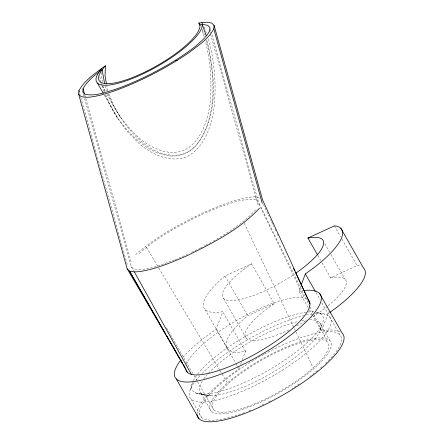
<?xml version="1.0" encoding="UTF-8"?>
<svg xmlns="http://www.w3.org/2000/svg" width="444" height="444" viewBox="0 0 444 444"><rect width="100%" height="100%" fill="white"/><g stroke="black" fill="none" stroke-linecap="round" stroke-linejoin="round"><path stroke-width="0.33" stroke-dasharray="2.22 1.67" d="M101.282 72.411L101.193 74.315L102.631 82.34M320.285 330.314L321.55 325.43M190.187 389.915L193.212 381.191M182.972 357.42A83.633 22.772 -29.7 0 1 204.939 337.235L216.306 329.054L222.777 311.749L216.394 312.482A79.304 21.595 -29.7 0 1 222.017 278.477L225.025 275.996L251.532 263.853L274.214 303.624L266.067 309.49A57.676 15.707 -29.7 0 0 246.614 338.539A57.676 15.707 -29.7 0 0 289.96 329.42M197.042 414.135A83.633 22.772 -29.7 0 1 227.622 377.006L238.989 368.825L239.466 367.543M240.665 364.335L241.386 362.415M242.346 359.851L246.22 349.484M308.147 307.498L298.868 291.225L300.782 286.097M340.121 331.651A83.633 22.772 -29.7 0 0 330.231 329.997L321.55 330.996L328.782 311.66M196.742 144.761C218.92 114.929 214.075 73.676 207.048 39.577M255.489 209.84C243.673 223.271 227.972 232.467 212.737 241.486M135.642 254.706C155.45 237.057 179.054 224.303 202.88 212.954C214.619 207.681 226.584 202.875 238.989 199.4C245.721 198.007 252.753 195.743 259.623 197.525M139.272 253.463C157.864 236.891 180.025 224.919 202.392 214.263C213.409 209.313 224.647 204.801 236.291 201.537C242.79 200.144 249.6 198.068 256.232 199.878M274.214 303.624L247.713 315.767L244.705 318.248A79.304 21.595 -29.7 0 0 239.077 352.253L245.46 351.52L222.777 311.749M195.21 146.487C183.344 158.403 166.328 156.976 152.608 149.456C131.335 137.074 118.182 115.362 107.071 94.145M251.532 263.853L243.379 269.719A57.676 15.707 -29.7 0 0 229.126 300.533A57.676 15.707 -29.7 0 0 293.995 274.381M329.137 312.892L328.022 313.692L321.495 302.242M200.438 248.102L205.122 245.593M205.711 245.277L212.154 241.83M191.525 252.442L199.85 248.412M322.011 262.726L330.602 277.789L357.109 265.645L359.118 265.828A79.304 21.595 -29.7 0 1 361.072 266.494M175.152 259.729L187.357 254.456M174.52 259.968C161.433 264.374 147.647 271.339 133.516 268.842L131.324 266.722L84.099 96.803M330.602 277.789L336.829 277.073A57.676 15.707 -29.7 0 1 328.083 305.75M298.868 291.225L302.875 290.764M201.226 394.111L210.85 395.809L195.61 392.907L204.867 395.254M316.361 312.421L324.841 314.147M104.29 95.077L117.549 118.32L127.711 131.962L139.494 143.923C152.57 154.667 170.23 163.403 187.196 156.521C204.223 147.48 210.728 127.661 213.797 109.884L213.891 109.096C216.555 86.042 214.696 62.643 208.785 40.215L208.136 38.345M146.42 247.308L158.469 267.493M158.819 268.087L219.774 370.207M220.13 370.801L227.922 383.86M131.324 266.722L133.738 270.918M166.522 327.816L192.746 373.332M194.122 375.729L197.23 381.119M197.574 381.718L213.792 409.868M334.426 225.874L340.609 236.724M341.985 239.133L357.109 265.645M324.747 243.634L329.559 252.07M330.935 254.484L345.027 279.187M317.887 255.494L320.635 260.312M315.995 292.602L320.118 299.833M329.337 316.467L339.649 334.543M319.464 322.372L329.775 340.454M309.524 309.906L311.927 314.124M312.271 314.729L321.55 330.996M225.025 275.996L247.713 315.767M100.921 83.361L101.942 85.159M102.287 85.759L105.361 91.148M223.632 298.496L246.315 338.267M216.306 329.054L235.553 362.798M235.897 363.397L237.268 365.812M237.612 366.411L238.989 368.825M205.122 309.573L227.805 349.345M201.015 393.267L211.322 411.344M191.142 399.173L201.454 417.255M117.549 118.32L109.23 103.213L106.105 94.816M120.391 117.493L112.698 103.519L109.113 93.873M202.259 29.282L204.712 35.398M309.856 306.482L258.425 201.998L211.749 34.077M310.162 307.104L313.531 313.941M313.836 314.563L327.311 341.93M255.383 196.781L304.39 297.913M244.222 223.293L295.865 331.618M296.165 332.245L313.175 367.937M263.464 204.512L269.081 216.461M270.524 219.525L271.445 221.484M271.739 222.111L273.759 226.407M274.936 228.91L275.868 230.897M277.289 233.916L278.172 235.792M107.914 90.654L106.838 86.025M105.3 86.075L107.215 91.22M108.17 93.789C114.563 110.784 125.868 125.608 139.044 137.951L139.399 138.223C151.632 148.363 168.665 156.566 184.549 150.072C200.666 141.542 206.799 122.799 209.734 105.999L209.812 105.528C212.288 83.922 210.75 61.955 205.333 40.898M104.906 91.586L103.347 86.352M101.809 85.714L103.974 91.525M105.173 94.755C114.469 116.528 129.554 136.558 149.85 149.201C156.771 152.914 164.125 155.7 172.044 156.077C180.702 156.355 188.661 152.514 194.977 146.77C219.536 118.143 215.423 73.698 206.221 39.771M204.257 27.101L206.627 33.972M202.098 30.819L204.251 37.063M210.267 28.749L211.011 31.413M209.646 30.78L210.389 33.444M210.573 34.11L258.169 205.361M84.721 94.777L131.574 263.359M83.355 94.139L83.91 96.137M79.665 93.334L80.037 94.666M80.775 97.33L127.445 265.251M99.795 76.535L100.855 82.456M186.569 364.208A70.657 19.236 -29.7 0 1 242.246 317.232A70.657 19.236 -29.7 0 1 306.354 298.607M316.533 312.232A74.981 20.413 -29.7 0 1 266.961 371.101A74.981 20.413 -29.7 0 1 192.552 382.506M193.429 380.569A74.981 20.413 -29.7 0 1 196.403 375.779M197.685 374.076A74.981 20.413 -29.7 0 1 305.977 312.265M308.103 312.021A74.981 20.413 -29.7 0 1 313.753 311.888M314.818 313.686A80.747 21.984 -29.7 0 1 313.936 346.486A80.747 21.984 -29.7 0 1 223.227 398.251A80.747 21.984 -29.7 0 1 194.433 382.378M195.921 380.414A80.747 21.984 -29.7 0 1 199.894 375.768M202.02 373.537A80.747 21.984 -29.7 0 1 303.674 315.64M306.227 315.057A80.747 21.984 -29.7 0 1 312.182 313.991M264.48 354.107A80.747 21.984 -29.7 0 1 333.333 331.857A80.747 21.984 -29.7 0 1 325.496 363.397M321.967 366.627A80.747 21.984 -29.7 0 1 320.507 367.904M317.449 370.49A80.747 21.984 -29.7 0 1 309.923 376.407M299.411 383.866A80.747 21.984 -29.7 0 1 292.047 388.65M270.585 400.893A80.747 21.984 -29.7 0 1 268.77 401.82M263.914 404.223A80.747 21.984 -29.7 0 1 259.707 406.204M251.076 409.99A80.747 21.984 -29.7 0 1 248.046 411.222M244.372 412.648A80.747 21.984 -29.7 0 1 200.283 408.602A80.747 21.984 -29.7 0 1 263.875 354.44M309.629 319.835A69.214 18.848 -29.7 0 1 269.469 374.253A69.214 18.848 -29.7 0 1 202.47 380.885M203.929 378.743A69.214 18.848 -29.7 0 1 207.12 374.758M208.514 373.204A69.214 18.848 -29.7 0 1 298.135 321.506M301.748 320.74A69.214 18.848 -29.7 0 1 306.565 320.035M327.533 306.194A57.676 15.707 -29.7 0 1 311.216 317.715M305.561 321.151A57.676 15.707 -29.7 0 1 295.56 326.651M241.969 409.562A69.214 18.848 -29.7 0 0 331.357 343.806A69.214 18.848 -29.7 0 0 238.328 374.331A69.214 18.848 -29.7 0 0 241.969 409.562M243.157 408.158A66.328 18.06 -29.7 0 0 328.821 345.143A66.328 18.06 -29.7 0 0 239.671 374.392A66.328 18.06 -29.7 0 0 243.157 408.158"/><path stroke-width="0.67" d="M181.996 362.293L182.689 363.492L127.178 268.836L78.655 94.25L78.921 90.67C84.571 80.148 95.072 73.515 104.334 66.483L105.367 65.806L105.045 75.996L106.482 84.021M104.584 83.45L102.431 71.412L102.531 69.303C95.216 74.814 87.418 80.508 83.05 88.778L82.8 92.141L84.993 94.261C95.227 96.553 105.467 92.18 115.185 89.444C127.578 85.076 139.588 79.72 151.326 73.832C166.489 65.973 181.28 57.298 194.805 46.831C200.333 42.097 206.343 37.44 209.646 30.78L209.901 27.417L207.709 25.297L203.158 24.503L199.689 24.792M262.299 203.469L213.775 28.888L214.041 25.302L211.71 23.049L206.86 22.2L198.84 22.983L199.922 25.28A57.676 15.707 -29.7 0 1 141.081 73.865A57.676 15.707 -29.7 0 1 101.765 70.246L105.367 65.806M301.265 284.815L305.339 273.92L313.692 267.904A79.304 21.595 -29.7 0 0 336.435 226.063L334.426 225.874L307.92 238.017L317.543 254.889M213.775 28.888C208.131 39.405 197.63 46.043 188.367 53.075C176.612 61.094 164.291 68.221 151.654 74.747C135.742 82.695 119.381 89.91 102.231 94.739C95.305 96.226 88.056 98.435 80.991 96.509L78.655 94.25M101.465 68.604L99.395 71.157L96.709 76.096A60.562 16.489 -29.7 0 0 140.67 74.958A60.562 16.489 -29.7 0 0 201.792 27.955L202.453 23.943L201.831 22.622M259.44 208.242C239.571 229.659 212.743 243.018 186.869 255.766C175.13 261.039 163.159 265.845 150.755 269.325C143.828 270.807 136.58 273.016 129.515 271.095L127.178 268.836M329.692 312.487L336.38 307.675A79.304 21.595 -29.7 0 0 363.536 268.109L340.848 228.338M307.92 238.017L314.147 237.301A57.676 15.707 -29.7 0 1 296.226 272.849M304.207 290.609L307.548 290.226A83.633 22.772 -29.7 0 1 255.206 358.119A83.633 22.772 -29.7 0 1 180.847 360.04M175.269 60.378L177.156 60.417M185.448 368.292L183.35 364.724L184.415 366.489M165.767 334.093L129.515 271.095L187.407 372.311M166.461 335.292L168.875 339.494M169.569 340.692L171.983 344.894M172.677 346.092L176.473 352.691M177.162 353.89L177.855 355.089M178.888 356.893L179.581 358.092M180.27 359.29L181.307 361.089M319.43 293.295L342.119 333.067A83.633 22.772 -29.7 0 1 280.275 396.559A83.633 22.772 -29.7 0 1 197.081 414.679M305.339 273.92L315.307 291.397M97.425 83.039L103.263 93.273M176.301 378.96L198.984 418.731M134.36 271.939L191.342 374.342M198.84 22.983L200.066 25.241M293.573 268.559L294.755 271.068M295.343 272.322L309.94 303.363L262.565 199.889L214.041 25.302M202.347 24.57L206.171 35.631M83.05 88.778L84.532 94.106M78.921 90.67L79.293 92.002M308.325 299.944A70.657 19.236 -29.7 0 1 257.087 353.013A70.657 19.236 -29.7 0 1 185.897 369.552"/></g></svg>
